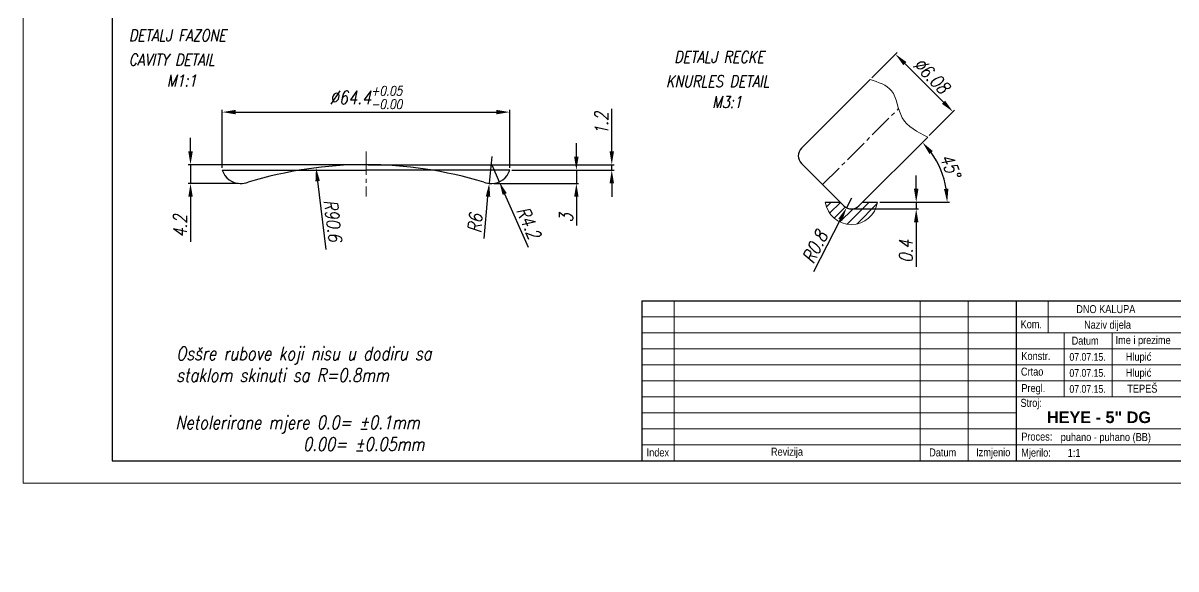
# Model space of a CAD drawing. Extents: x 89 to 513, y 1 to 440.
# Drawn here: x 89 to 347.3, y 0.8 to 123.1 of the extents above; entities that cross this region are included whole.
import ezdxf

# ---------------------------------------------------------------- set-up
doc = ezdxf.new("R2010")
doc.units = 0
doc.header["$LTSCALE"] = 7
doc.header["$MEASUREMENT"] = 0
doc.linetypes.add('CENTER2', pattern=[1.125, 0.75, -0.125, 0.125, -0.125])
doc.layers.get('0').update_dxf_attribs({"linetype": 'CONTINUOUS', "lineweight": 15})
for name, color, linetype, lineweight in [('1', 1, 'CENTER2', 15), ('3', 3, 'CONTINUOUS', 30), ('8', 252, 'CONTINUOUS', 15), ('ENGLISH', 252, 'CONTINUOUS', 18)]:
    doc.layers.add(name, color=color, linetype=linetype, lineweight=lineweight)
doc.styles.add('ITALICT', font='ITALICT.shx', dxfattribs={"width": 0.8, "height": 3})
doc.styles.get("Standard").update_dxf_attribs({"font": 'isocp.shx', "height": 3})
doc.styles.add('style2', font='swissc.ttf')
doc.dimstyles.get("Standard").update_dxf_attribs({"dimtxt": 3, "dimasz": 3, "dimexe": 0.5, "dimexo": 0.5, "dimgap": 0.8, "dimtad": 1, "dimdsep": 46, "dimtxsty": 'ITALICT', "dimcen": 0.09, "dimazin": 2, "dimtfac": 1, "dimtmove": 0, "dimatfit": 3, "dimfxl": 1, "dimtolj": 1, "dimtzin": 0, "dimarcsym": 0})

# ---------------------------------------------------------------- blocks, each defined once
blk = doc.blocks.new('*D19')
at = {"color": 0, "lineweight": -2, "transparency": 16777216}
for p, q in [((133.65, 90.7), (133.65, 103.68)), ((198.05, 90.7), (198.05, 103.68)), ((136.65, 103.18), (195.05, 103.18))]:
    blk.add_line(p, q, dxfattribs=at)
at = {"color": 0, "transparency": 16777216}
for points in [[(136.65, 103.68), (136.65, 102.68), (133.65, 103.18)], [(195.05, 103.68), (195.05, 102.68), (198.05, 103.18)]]:
    blk.add_solid(points, dxfattribs=at)
at = {"color": 0, "transparency": 16777216, "insert": (165.85, 106.46), "char_height": 3, "attachment_point": 5, "style": 'ITALICT'}
blk.add_mtext('\\A1;%%c64.4{}{\\H0.71x;\\C3;\\S+0.05^ -0.00;}', dxfattribs=at)
blk = doc.blocks.new('*D20')
at = {"color": 0, "lineweight": -2, "transparency": 16777216}
for p, q in [((212.98, 93.2), (212.98, 96.2)), ((198.55, 90.2), (213.48, 90.2)), ((212.98, 90.2), (212.98, 87.2)), ((194.5, 87.2), (213.48, 87.2)), ((212.98, 84.2), (212.98, 77.77))]:
    blk.add_line(p, q, dxfattribs=at)
at = {"color": 0, "transparency": 16777216}
for points in [[(212.48, 93.2), (213.48, 93.2), (212.98, 90.2)], [(212.48, 84.2), (213.48, 84.2), (212.98, 87.2)]]:
    blk.add_solid(points, dxfattribs=at)
at = {"color": 0, "transparency": 16777216, "insert": (210.68, 79.48), "char_height": 3, "attachment_point": 5, "rotation": 90, "style": 'ITALICT'}
blk.add_mtext('\\A1;3', dxfattribs=at)
blk = doc.blocks.new('*D55')
at = {"color": 0, "linetype": 'ByBlock', "lineweight": -2, "transparency": 16777216}
for p, q in [((274.6, 83.89), (273.51, 81.75)), ((266.18, 67.46), (272.14, 79.08))]:
    blk.add_line(p, q, dxfattribs=at)
at = {"color": 0, "transparency": 16777216}
blk.add_solid([(271.69, 79.31), (272.58, 78.85), (273.51, 81.75)], dxfattribs=at)
at = {"color": 0, "transparency": 16777216, "insert": (266.43, 72.99), "char_height": 3, "attachment_point": 5, "rotation": 62.8566, "style": 'ITALICT'}
blk.add_mtext('\\A1;R0.8', dxfattribs=at)
blk = doc.blocks.new('*D56')
at = {"color": 0, "linetype": 'ByBlock', "lineweight": -2, "transparency": 16777216}
blk.add_line((280.95, 82.99), (296.58, 82.99), dxfattribs=at)
blk.add_arc((277.09, 82.99), 18.99, 9.0627, 35.9373, dxfattribs=at)
at = {"color": 0, "transparency": 16777216}
for points in [[(292.09, 93.8), (292.85, 94.45), (290.52, 96.41)], [(296.34, 86.02), (295.35, 85.94), (296.08, 82.99)]]:
    blk.add_solid(points, dxfattribs=at)
at = {"color": 0, "transparency": 16777216, "insert": (296.76, 91.13), "char_height": 3, "attachment_point": 5, "rotation": 292.5, "style": 'ITALICT'}
blk.add_mtext('\\A1;45°', dxfattribs=at)
blk = doc.blocks.new('*D57')
at = {"color": 0, "linetype": 'ByBlock', "lineweight": -2, "transparency": 16777216}
for p, q in [((279.16, 110.85), (284.83, 116.52)), ((286.6, 114.04), (295.25, 105.39)), ((292.06, 97.95), (297.73, 103.62))]:
    blk.add_line(p, q, dxfattribs=at)
at = {"color": 0, "transparency": 16777216}
for points in [[(286.95, 114.39), (286.24, 113.69), (284.47, 116.16)], [(295.6, 105.74), (294.9, 105.03), (297.37, 103.26)]]:
    blk.add_solid(points, dxfattribs=at)
at = {"color": 0, "transparency": 16777216, "insert": (292.55, 111.34), "char_height": 3, "attachment_point": 5, "rotation": 315, "style": 'ITALICT'}
blk.add_mtext('\\A1;%%c6.08', dxfattribs=at)
blk = doc.blocks.new('*D58')
at = {"color": 0, "lineweight": -2, "transparency": 16777216}
for p, q in [((289.13, 85.99), (289.13, 88.99)), ((280.95, 82.99), (289.63, 82.99)), ((289.13, 82.99), (289.13, 81.49)), ((275.1, 81.49), (289.63, 81.49)), ((289.13, 78.49), (289.13, 68.51))]:
    blk.add_line(p, q, dxfattribs=at)
at = {"color": 0, "transparency": 16777216}
for points in [[(288.63, 85.99), (289.63, 85.99), (289.13, 82.99)], [(288.63, 78.49), (289.63, 78.49), (289.13, 81.49)]]:
    blk.add_solid(points, dxfattribs=at)
at = {"color": 0, "transparency": 16777216, "insert": (286.83, 72), "char_height": 3, "attachment_point": 5, "rotation": 90, "style": 'ITALICT'}
blk.add_mtext('\\A1;0.4', dxfattribs=at)
blk = doc.blocks.new('*D65')
at = {"color": 0, "lineweight": -2, "transparency": 16777216}
for p, q in [((194.02, 91.4), (195.72, 87.55)), ((202.22, 72.87), (196.94, 84.81))]:
    blk.add_line(p, q, dxfattribs=at)
at = {"color": 0, "transparency": 16777216}
blk.add_solid([(197.39, 85.01), (196.48, 84.61), (195.72, 87.55)], dxfattribs=at)
at = {"color": 0, "transparency": 16777216, "insert": (202.29, 78.4), "char_height": 3, "attachment_point": 5, "rotation": 293.8697, "style": 'ITALICT'}
blk.add_mtext('\\A1;R4.2', dxfattribs=at)
blk = doc.blocks.new('*D66')
at = {"color": 0, "lineweight": -2, "transparency": 16777216}
for p, q in [((194.02, 93.2), (193.46, 87.22)), ((192.3, 74.88), (193.18, 84.24))]:
    blk.add_line(p, q, dxfattribs=at)
at = {"color": 0, "transparency": 16777216}
blk.add_solid([(192.68, 84.28), (193.68, 84.19), (193.46, 87.22)], dxfattribs=at)
at = {"color": 0, "transparency": 16777216, "insert": (190.31, 78.28), "char_height": 3, "attachment_point": 5, "rotation": 84.6303, "style": 'ITALICT'}
blk.add_mtext('\\A1;R6', dxfattribs=at)
blk = doc.blocks.new('*D68')
at = {"color": 0, "lineweight": -2, "transparency": 16777216}
for p, q in [((220.92, 94.4), (220.92, 103.91)), ((166.35, 91.4), (221.42, 91.4)), ((220.92, 90.2), (220.92, 91.4)), ((198.55, 90.2), (221.42, 90.2)), ((220.92, 87.2), (220.92, 84.2))]:
    blk.add_line(p, q, dxfattribs=at)
at = {"color": 0, "transparency": 16777216}
for points in [[(220.42, 94.4), (221.42, 94.4), (220.92, 91.4)], [(220.42, 87.2), (221.42, 87.2), (220.92, 90.2)]]:
    blk.add_solid(points, dxfattribs=at)
at = {"color": 0, "transparency": 16777216, "insert": (218.62, 100.65), "char_height": 3, "attachment_point": 5, "rotation": 90, "style": 'ITALICT'}
blk.add_mtext('\\A1;1.2', dxfattribs=at)
blk = doc.blocks.new('*D69')
at = {"color": 0, "lineweight": -2, "transparency": 16777216}
for p, q in [((126.53, 94.4), (126.53, 97.4)), ((165.35, 91.4), (126.03, 91.4)), ((126.53, 91.4), (126.53, 87.2)), ((137.2, 87.2), (126.03, 87.2)), ((126.53, 84.2), (126.53, 74.11))]:
    blk.add_line(p, q, dxfattribs=at)
at = {"color": 0, "transparency": 16777216}
for points in [[(126.03, 94.4), (127.03, 94.4), (126.53, 91.4)], [(126.03, 84.2), (127.03, 84.2), (126.53, 87.2)]]:
    blk.add_solid(points, dxfattribs=at)
at = {"color": 0, "transparency": 16777216, "insert": (124.23, 77.65), "char_height": 3, "attachment_point": 5, "rotation": 90, "style": 'ITALICT'}
blk.add_mtext('\\A1;4.2', dxfattribs=at)
blk = doc.blocks.new('*D70')
at = {"color": 0, "linetype": 'ByBlock', "lineweight": -2, "transparency": 16777216}
blk.add_line((156.93, 72.39), (155.02, 87.72), dxfattribs=at)
at = {"color": 0, "transparency": 16777216}
blk.add_solid([(155.51, 87.79), (154.52, 87.66), (154.65, 90.7)], dxfattribs=at)
at = {"color": 0, "transparency": 16777216, "insert": (158.44, 78.85), "char_height": 3, "attachment_point": 5, "rotation": 277.1012, "style": 'ITALICT'}
blk.add_mtext('\\A1;R90.6', dxfattribs=at)

msp = doc.modelspace()

# ---------------------------------------------------------------- hatches: boundary and pattern name
at = {"layer": '8'}
h = msp.add_hatch(dxfattribs=at)
h.set_pattern_fill('ANSI31', color=256, scale=12)
h.set_pattern_definition([(45, (-246.6577, -32.8184), (-1.06066, 1.06066), [])])
h.paths.add_polyline_path([(272.904, 82.189), (272.107, 82.986), (268.755, 82.986, 0.85782), (280.446, 82.986), (277.095, 82.986), (276.298, 82.189, -0.4142136)])

# ---------------------------------------------------------------- linework, layer by layer
for p, q in [((89.007, 440.033), (89.007, 20.033)), ((234.858, 60.909), (234.858, 25.033)), ((289.994, 60.909), (289.994, 25.033)), ((300.757, 60.909), (300.757, 25.033)), ((318.696, 60.909), (318.696, 53.734)), ((227.683, 57.322), (381.007, 57.322)), ((381.007, 53.734), (227.683, 53.734)), ((322.283, 53.734), (322.283, 39.384)), ((333.046, 53.734), (333.046, 39.384)), ((227.683, 50.147), (348.832, 50.147)), ((227.683, 46.559), (348.832, 46.559)), ((227.683, 42.971), (348.832, 42.971)), ((227.683, 39.384), (381.007, 39.384)), ((311.52, 35.796), (227.683, 35.796)), ((227.683, 32.208), (381.007, 32.208)), ((227.683, 28.621), (381.007, 28.621)), ((89.007, 20.033), (386.007, 20.033))]:
    msp.add_line(p, q)
msp.add_arc((274.601, 83.886), 5.914, 188.75269, 351.24731)
msp.add_spline([(278.807, 110.494), (283.578, 107.971), (285.997, 101.906), (291.705, 97.596)], degree=3)
at = {"layer": '1'}
for p, q in [((268.152, 86.941), (285.183, 103.972)), ((165.848, 94.352), (165.848, 84.239))]:
    msp.add_line(p, q, dxfattribs=at)
at = {"layer": '3'}
for p, q in [((109.007, 435.033), (109.007, 25.033)), ((263.4, 95.087), (278.807, 110.494)), ((276.298, 82.189), (291.705, 97.596)), ((272.904, 82.189), (263.4, 91.693)), ((133.648, 90.196), (165.848, 90.196)), ((198.048, 90.196), (165.848, 90.196)), ((268.755, 82.986), (272.107, 82.986)), ((277.095, 82.986), (280.446, 82.986)), ((227.683, 60.909), (381.007, 60.909)), ((227.683, 60.909), (227.683, 25.033)), ((311.52, 60.909), (311.52, 25.033)), ((109.007, 25.033), (381.007, 25.033)), ((227.683, 25.033), (381.007, 25.033)), ((227.683, 25.033), (381.007, 25.033)), ((229.933, 25.033), (381.007, 25.033))]:
    msp.add_line(p, q, dxfattribs=at)
for centre, radius, start, end in [((265.097, 93.39), 2.4, 135, 225), ((165.848, 0.792), 90.604, 73.04294, 106.95706), ((137.673, 91.396), 4.2, 196.60155, 270), ((194.023, 91.396), 4.2, 270, 343.39845), ((137.673, 93.196), 6, 270, 286.95706), ((194.023, 93.196), 6, 253.04294, 270), ((274.601, 83.886), 2.4, 225, 315)]:
    msp.add_arc(centre, radius, start, end, dxfattribs=at)

# ---------------------------------------------------------------- texts
at = {"style": 'ITALICT', "width": 0.8}
for s, height, p in [('DETALJ FAZONE', 2.625, (112.692, 119.058)), ('DETALJ RECKE', 2.625, (234.885, 114.234)), ('M1:1', 2.625, (121.225, 108.942)), ('M3:1', 2.625, (243.418, 104.118)), ('Osšre rubove koji nisu u dodiru sa', 3, (123.334, 47.585)), ('staklom skinuti sa R=0.8mm', 3, (123.334, 42.727)), ('Netolerirane mjere 0.0= %%p0.1mm', 3, (123.133, 32.125)), ('                0.00= %%p0.05mm', 3, (123.133, 27.267))]:
    msp.add_text(s, height=height, dxfattribs=at).set_placement(p)
at = {"style": 'style2'}
for s, height, p in [('DNO KALUPA', 1.7938, (324.985, 58.137)), ('Kom.', 1.7938, (312.514, 54.742)), ('Naziv dijela', 1.79382, (326.741, 54.634)), ('Datum', 1.7938, (323.951, 51.058)), ('Ime i prezime', 1.79382, (333.798, 51.193)), ('Konstr.', 1.7938, (312.687, 47.624)), ('07.07.15.', 1.7, (323.456, 47.459)), ('Hlupić', 1.7938, (336.084, 47.459)), ('Crtao', 1.7938, (312.592, 44.121)), ('07.07.15.', 1.7, (323.456, 43.871)), ('Hlupić', 1.7938, (336.084, 43.871)), ('Pregl.', 1.7938, (312.687, 40.426)), ('07.07.15.', 1.7, (323.456, 40.284)), ('TEPEŠ', 1.7938, (336.42, 40.302)), ('Stroj:', 1.7938, (312.492, 37.119)), ('Proces:', 1.7938, (312.666, 29.557)), ('puhano - puhano (BB)', 1.79382, (321.495, 29.454)), ('Index', 1.7938, (228.725, 26)), ('Revizija', 1.7938, (256.572, 26.177)), ('Datum', 1.7938, (292.035, 26.013)), ('Izmjenio', 1.7938, (302.563, 26.054)), ('Mjerilo:', 1.7938, (312.666, 25.969)), ('1:1', 1.7938, (323.087, 25.914))]:
    msp.add_text(s, height=height, dxfattribs=at).set_placement(p)
at = {"insert": (318.426, 36.087), "char_height": 2.6, "width": 26.63899, "attachment_point": 1}
msp.add_mtext('{\\fArial|b1|i0|c238|p34;HEYE - 5" DG}', dxfattribs=at)
at = {"layer": 'ENGLISH', "style": 'ITALICT', "width": 0.8}
for s, p in [('CAVITY DETAIL', (112.692, 113.603)), ('KNURLES DETAIL', (233.064, 108.779))]:
    msp.add_text(s, height=2.625, dxfattribs=at).set_placement(p)

# ---------------------------------------------------------------- dimensions: what is measured, and where the dimension line sits
dim = msp.add_aligned_dim(p1=(278.807, 110.494), p2=(291.705, 97.596), distance=8.015, dimstyle='Standard', override={"dimlfac": 0.333333, "dimpost": '%%c<>', "dimarcsym": 1})
dim.commit()
dim.dimension.update_dxf_attribs({"geometry": '*D57', "text_midpoint": (292.55, 111.339)})
dim = msp.add_linear_dim(base=(198.048, 103.179), p1=(133.648, 90.196), p2=(198.048, 90.196), text='<>{}{\\H0.71x;\\C3;\\S+0.05^ -0.00;}', dimstyle='Standard', override={"dimpost": '%%c<>', "dimtp": 0.05, "dimtm": 0, "dimtdec": 2, "dimtzin": 0})
dim.commit()
dim.dimension.update_dxf_attribs({"geometry": '*D19', "text_midpoint": (165.848, 106.464)})
dim = msp.add_linear_dim(base=(220.924, 91.396), p1=(198.048, 90.196), p2=(165.848, 91.396), angle=90, dimstyle='Standard')
dim.commit()
dim.dimension.update_dxf_attribs({"geometry": '*D68', "text_midpoint": (220.924, 100.653), "dimtype": 160})
for base, p1, p2, picture, middle in [((126.526, 87.196), (165.848, 91.396), (137.698, 87.196), '*D69', (124.226, 77.653)), ((212.976, 87.196), (198.048, 90.196), (193.998, 87.196), '*D20', (210.676, 79.481))]:
    dim = msp.add_linear_dim(base=base, p1=p1, p2=p2, angle=90, dimstyle='Standard')
    dim.commit()
    dim.dimension.update_dxf_attribs({"geometry": picture, "text_midpoint": middle})
dim = msp.add_angular_dim_2l(base=(295.434, 87.9), line1=((276.298, 82.189), (291.705, 97.596)), line2=((277.095, 82.986), (280.446, 82.986)), dimstyle='Standard', override={"dimarcsym": 1})
dim.commit()
dim.dimension.update_dxf_attribs({"geometry": '*D56', "text_midpoint": (296.761, 91.132)})
for center, mpoint, picture, middle in [((194.023, 93.196), (193.461, 87.222), '*D66', (190.311, 78.278)), ((194.023, 91.396), (195.722, 87.555), '*D65', (202.289, 78.4))]:
    dim = msp.add_radius_dim(center=center, mpoint=mpoint, dimstyle='Standard')
    dim.commit()
    dim.dimension.update_dxf_attribs({"geometry": picture, "text_midpoint": middle})
dim = msp.add_radius_dim(center=(165.848, 0.792), mpoint=(154.647, 90.701), dimstyle='Standard', override={"dimarcsym": 1})
dim.commit()
dim.dimension.update_dxf_attribs({"geometry": '*D70', "text_midpoint": (156.159, 78.566), "dimtype": 164})
dim = msp.add_linear_dim(base=(289.128, 81.486), p1=(280.446, 82.986), p2=(274.601, 81.486), angle=90, text='0.4', dimstyle='Standard', override={"dimlfac": 0.333333})
dim.commit()
dim.dimension.update_dxf_attribs({"geometry": '*D58', "text_midpoint": (286.828, 72.001)})
dim = msp.add_radius_dim(center=(274.601, 83.886), mpoint=(273.506, 81.751), dimstyle='Standard', override={"dimlfac": 0.333333, "dimarcsym": 1})
dim.commit()
dim.dimension.update_dxf_attribs({"geometry": '*D55', "text_midpoint": (266.428, 72.986)})

doc.saveas('drawing.dxf')
